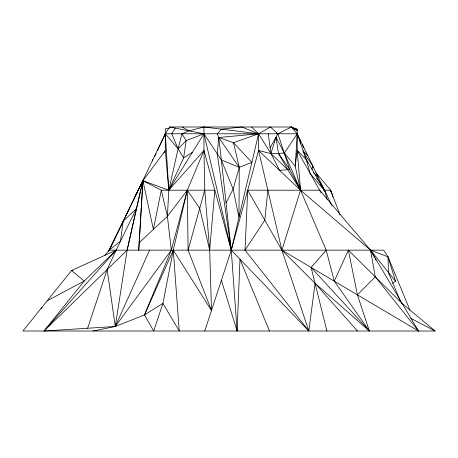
<?xml version="1.0" encoding="UTF-8"?>
<svg xmlns="http://www.w3.org/2000/svg" width="458" height="458" viewBox="0 0 458 458"><rect width="100%" height="100%" fill="white"/><g stroke="black" fill="none" stroke-linecap="round" stroke-linejoin="round"><path stroke-width="0.69" d="M221.38 280.313L237.112 331.014L239.975 259.217L269.464 331.014M247.704 190.19L281.882 250.142L315.064 283.273L308.829 331.014L245.036 250.142L247.704 190.19L319.615 190.19L370.511 250.142L395.552 281.264L392.661 283.256M93.088 331.014L115.273 326.491L144.465 314.938L171.326 250.142L167.399 216.371L168.796 190.19L165.321 133.793L169.575 126.986L291.403 126.986L297.213 130.387L294.065 128.973M334.283 281.155L348.355 250.142L357.417 294.849L369.371 331.014L334.283 281.155L326.199 250.142L300.54 190.19L289.553 169.145L277.897 133.793L270.409 126.986L258.581 133.793L203.953 126.986L203.953 150.51L168.796 190.19L142.919 180.692L138.74 250.142L142.919 180.692L165.321 150.51L165.321 128.83L169.5 128.372M267.861 190.19L264.793 220.166L245.036 250.142M292.347 127.908L291.265 126.986L297.213 129.196L297.213 150.51L295.221 166.139L300.54 190.19L281.882 250.142L308.829 331.014L231.267 250.142L203.953 150.51L187.305 190.19L171.326 250.142L115.273 326.491L44.02 331.014L84.226 281.023L116.155 250.142L136.432 208.533L142.919 180.692L161.302 190.19L214.831 190.19L209.678 250.142L211.493 310.49L173.279 250.142L187.305 190.19L199.711 208.316L209.678 250.142L204.749 190.19L203.953 150.51M312.001 169.649L312.574 165.561L303.293 152.142M401.603 303.041L435.1 331.014L22.9 331.014L71.574 270.501L116.155 250.142L107.155 269.573L115.273 326.491L127.124 250.142L136.432 208.533L123.145 221.26L120.511 241.2L109.067 250.142L104.596 255.701M173.279 250.142L162.911 303.391L153.705 331.014L144.465 314.938L173.279 250.142L179.238 331.014L162.911 303.391L144.465 314.938M139.364 242.557L167.399 216.371L161.302 190.19L153.384 229.464L142.919 180.692L127.124 250.142L44.02 331.014L116.155 250.142M204.766 331.014L231.267 250.142L258.581 133.793L251.66 126.986M203.953 126.986L189.08 130.845L181.986 133.793L178.105 148.798L168.796 190.19L203.953 133.793L169.575 126.986M237.112 331.014L231.267 250.142L258.581 150.51L258.581 133.793L241.91 126.986L221.34 129.15L217.218 133.793L218.735 137.526L239.265 167.347L238.956 217.395L233.111 189.091L221.34 159.962L203.953 133.793L186.2 140.612L178.105 148.798L183.601 158.004L168.796 190.19L165.321 150.51L163.924 152.989M211.493 310.49L188.089 250.142L204.749 190.19M108.666 251.511L165.321 133.793L297.213 133.793L331.97 205.682M275.997 137.205L278.493 153.47L289.553 169.145L287.79 169.729L279.563 170.347L270.936 153.602L275.997 137.205L284.321 153.121L300.54 190.19L370.511 250.142L418.52 331.014L281.882 250.142L258.581 150.51L270.936 153.602L284.321 153.121L297.213 133.793L291.403 126.986L277.897 133.793L270.134 147.734M152.394 160.97L152.823 159.636M87.627 328.243L107.155 269.573M164.405 136.467L165.321 133.793L178.105 148.798L171.71 133.793L175.259 128.114M164.376 136.432L165.321 133.793L157.478 150.579M133.226 200.862L135.997 194.444L142.673 181.242M115.273 326.491L149.606 250.142M154.764 156.39L155.966 153.808M142.919 180.692L109.067 250.142L383.69 250.142L388.006 256.869L409.876 310.014M117.008 234.141L109.067 250.142L111.529 245.786M117.637 232.864L123.036 221.987M226.069 202.883L233.111 189.091L239.265 167.347L233.46 142.684L218.735 137.526L217.218 153.751L231.267 250.142L203.953 133.793M125.956 215.214L128.956 209.667M135.997 194.444L137.217 192.744M167.399 216.371L187.305 190.19L188.089 250.142M326.875 331.014L311.148 267.461L326.199 250.142M357.417 294.849L375.308 276.884L370.511 250.142L388.006 256.869L395.552 281.264M41.031 308.474L42.153 307.604M192.475 152.199L183.601 158.004L186.2 140.612L181.986 133.793M47.237 300.757L84.226 281.023L71.574 270.501L72.965 270.226M258.581 133.793L233.46 142.684L251.877 162.361L239.265 167.347L221.34 159.962L218.735 137.526L258.581 133.793L270.936 153.602L287.79 169.729L300.54 190.19L297.213 150.51L306.299 159.607L324.957 191.175L327.064 199.327M323.743 190.19L330.624 190.19L340.013 214.836M295.822 129.013L297.213 129.196M410.866 318.362L435.1 331.014M182.032 126.986L189.08 130.845M276.128 132.768L277.897 133.793M291.265 126.986L294.832 129.328M258.581 150.51L300.54 190.19L299.635 185.295M313.278 172.42L318.173 177.137M302.755 150.653L307.667 155.417M348.355 250.142L402.261 303.631M311.148 267.461L369.371 331.014L315.064 283.273L357.417 331.014M315.98 172.798L330.624 190.19L332.857 196.923M284.321 153.121L295.221 166.139L297.213 133.793L306.299 159.607L310.032 173.21L324.957 191.175L320.703 184.648M375.308 276.884L418.52 331.014M316.633 177.973L323.067 187.259M278.493 153.47L287.79 169.729M297.213 150.51L321.012 192.658M370.511 250.142L374.627 257.677M375.314 258.936L376.001 260.19M304.685 156.27L307.828 162.773M400.303 301.095L388.424 272.413L388.006 256.869M302.423 144.562L303.665 147.865M312.574 165.561L313.163 167.617M298.095 137.148L297.213 133.793L297.666 136.484M330.624 190.19L331.082 192.263M299.818 139.175L300.5 143.864M268.239 133.793L270.936 153.602M221.34 159.962L231.267 250.142"/></g></svg>
